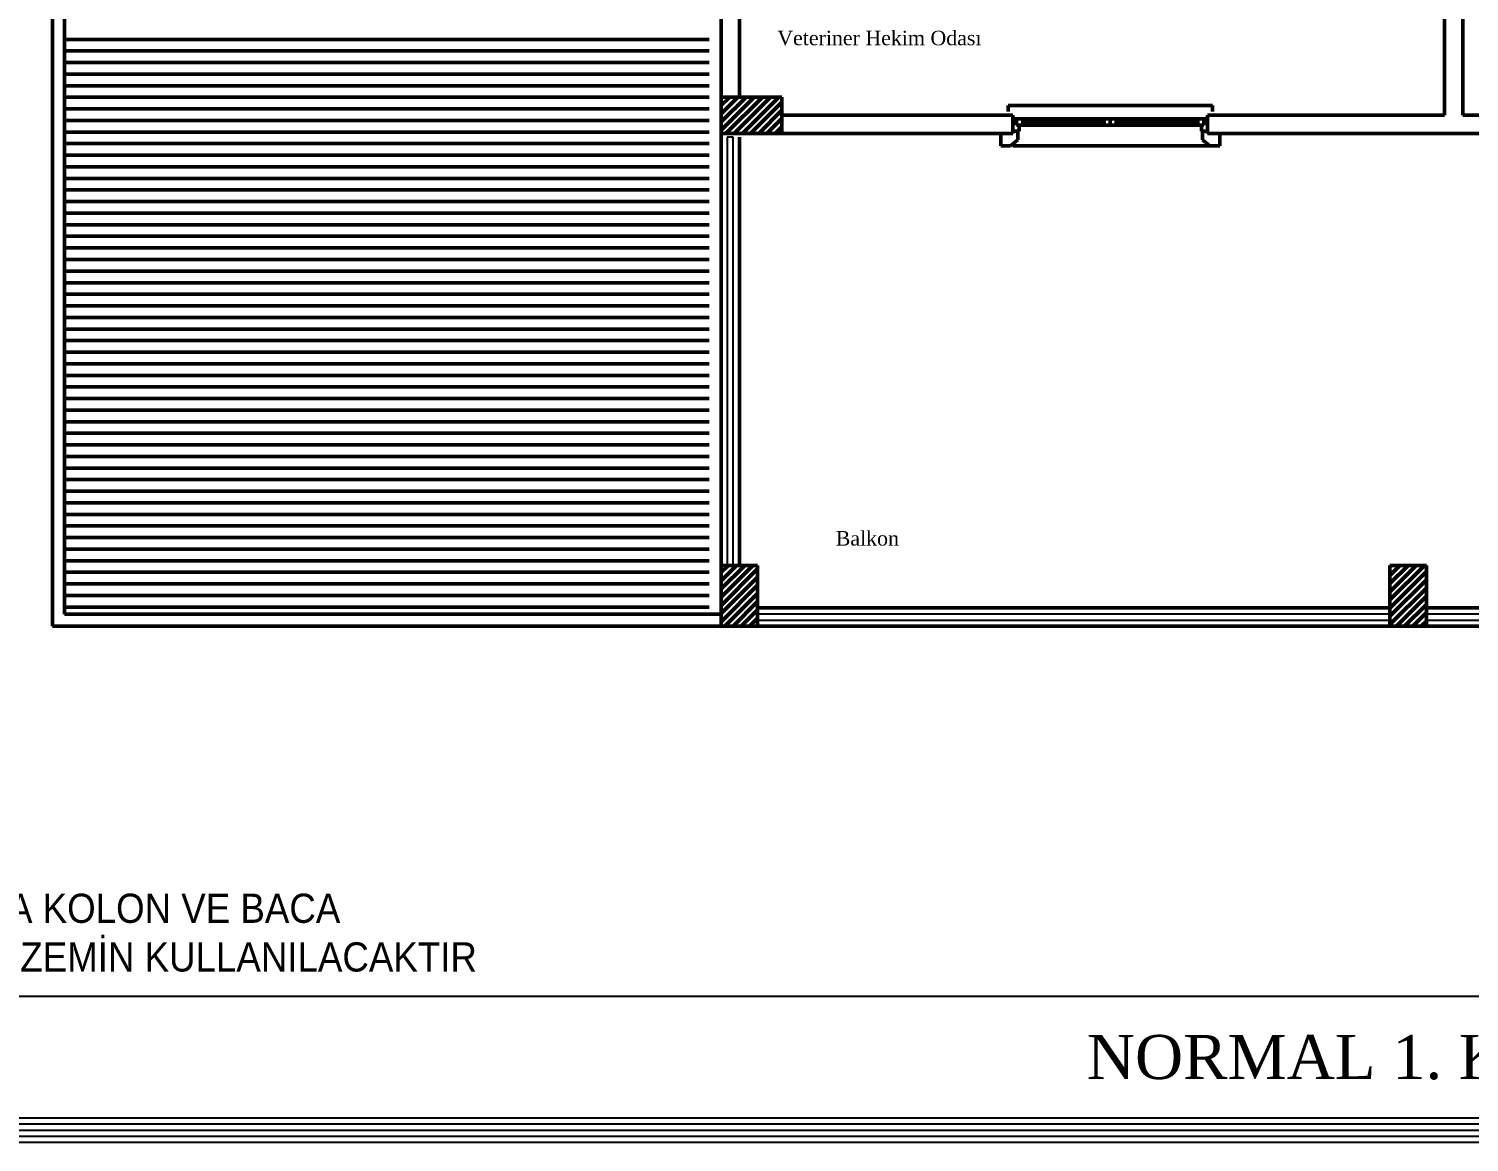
# Model space of a CAD drawing. Header units: millimetres. Extents: x 2046 to 14753, y 2361 to 29276.
# Drawn here: x 6072 to 7256, y 11152 to 12067 of the extents above; entities that cross this region are included whole.
import ezdxf

# ---------------------------------------------------------------- set-up
doc = ezdxf.new("R2010")
doc.units = ezdxf.units.MM
for name, color, linetype, lineweight in [('A.O. DUVAR', 7, 'Continuous', 50), ('TOPRAKLAMA', 44, 'Continuous', 18), ('yazi', 251, 'Continuous', 25)]:
    doc.layers.add(name, color=color, linetype=linetype, lineweight=lineweight)
doc.layers.add('Elektrik Yazı', color=7, linetype='Continuous')
doc.styles.add('A.O. MALZEME', font='times.ttf', dxfattribs={"height": 10})
doc.styles.add('Elektrik Yazı', font='times.ttf')
doc.styles.add('UNIVCH', font='arial.ttf', dxfattribs={"width": 0.7, "height": 70})

# ---------------------------------------------------------------- blocks, each defined once
blk = doc.blocks.new('ÖZEL NOT')
at = {"layer": 'Elektrik Yazı', "insert": (0, 81.2), "char_height": 24, "width": 884.096, "attachment_point": 1, "style": 'UNIVCH'}
blk.add_mtext('{\\W0.9;NOT : ELEKTRİK TESİSATINDA KOLON VE BACA GEÇİŞLERİNDE TAVAN VEYA ZEMİN KULLANILACAKTIR}', dxfattribs=at)

msp = doc.modelspace()

# ---------------------------------------------------------------- linework, layer by layer
at = {"layer": 'A.O. DUVAR'}
for p, q in [((6091.152, 13643.858), (6091.152, 11575.858)), ((6101.152, 13633.858), (6101.152, 11585.858)), ((6641.152, 12450.858), (6641.152, 11575.858)), ((6641.152, 12010.858), (6641.152, 12370.858)), ((6656.152, 12370.858), (6656.152, 12010.858)), ((7236.152, 11995.858), (7236.152, 12255.858)), ((7251.152, 12255.858), (7251.152, 11995.858)), ((6641.152, 11980.858), (6641.152, 12010.858)), ((6641.152, 12010.858), (6691.152, 12010.858)), ((6656.152, 12010.858), (6641.152, 12010.858)), ((6691.152, 12010.858), (6691.152, 11980.858)), ((6877.146, 11998.858), (6877.146, 12003.858)), ((6877.146, 12003.858), (7045.146, 12003.858)), ((6877.146, 11998.858), (6877.146, 12003.858)), ((6877.146, 12003.858), (7045.146, 12003.858)), ((7045.146, 12003.858), (7045.146, 11998.858)), ((7045.146, 12003.858), (7045.146, 11998.858)), ((6691.152, 11980.858), (6691.152, 11995.858)), ((6691.152, 11995.858), (6881.146, 11995.858)), ((6881.146, 11995.858), (6881.146, 11980.858)), ((6881.146, 11982.858), (6881.146, 11992.858)), ((6881.146, 11992.858), (6884.146, 11992.858)), ((6881.146, 11982.858), (6881.146, 11992.858)), ((6881.146, 11992.858), (6884.146, 11992.858)), ((6884.146, 11992.858), (6884.146, 11987.858)), ((6884.146, 11992.858), (6889.146, 11992.858)), ((6884.146, 11987.858), (6884.146, 11992.858)), ((6884.146, 11992.858), (6884.146, 11987.858)), ((6884.146, 11992.858), (6889.146, 11992.858)), ((6884.146, 11987.858), (6884.146, 11992.858)), ((6889.146, 11992.858), (6956.146, 11992.858)), ((6889.146, 11992.858), (6889.146, 11987.858)), ((6889.146, 11992.858), (6956.146, 11992.858)), ((6889.146, 11992.858), (6889.146, 11987.858)), ((6889.146, 11991.358), (6956.146, 11991.358)), ((6889.146, 11991.358), (6956.146, 11991.358)), ((6889.146, 11990.358), (6956.146, 11990.358)), ((6889.146, 11990.358), (6956.146, 11990.358)), ((6889.146, 11989.358), (6956.146, 11989.358)), ((6889.146, 11989.358), (6956.146, 11989.358)), ((6956.146, 11992.858), (6961.146, 11992.858)), ((6956.146, 11987.858), (6956.146, 11992.858)), ((6956.146, 11992.858), (6961.146, 11992.858)), ((6956.146, 11987.858), (6956.146, 11992.858)), ((6961.146, 11992.858), (6961.146, 11987.858)), ((6966.146, 11992.858), (6961.146, 11992.858)), ((6961.146, 11992.858), (6961.146, 11987.858)), ((6961.146, 11992.858), (6961.146, 11987.858)), ((6966.146, 11992.858), (6961.146, 11992.858)), ((6961.146, 11992.858), (6961.146, 11987.858)), ((7033.146, 11992.858), (6966.146, 11992.858)), ((6966.146, 11987.858), (6966.146, 11992.858)), ((7033.146, 11992.858), (6966.146, 11992.858)), ((6966.146, 11987.858), (6966.146, 11992.858)), ((7033.146, 11991.358), (6966.146, 11991.358)), ((7033.146, 11991.358), (6966.146, 11991.358)), ((7033.146, 11990.358), (6966.146, 11990.358)), ((7033.146, 11990.358), (6966.146, 11990.358)), ((7033.146, 11989.358), (6966.146, 11989.358)), ((7033.146, 11989.358), (6966.146, 11989.358)), ((7038.146, 11992.858), (7033.146, 11992.858)), ((7033.146, 11992.858), (7033.146, 11987.858)), ((7038.146, 11992.858), (7033.146, 11992.858)), ((7033.146, 11992.858), (7033.146, 11987.858)), ((7041.146, 11992.858), (7038.146, 11992.858)), ((7038.146, 11992.858), (7038.146, 11987.858)), ((7038.146, 11987.858), (7038.146, 11992.858)), ((7041.146, 11992.858), (7038.146, 11992.858)), ((7038.146, 11992.858), (7038.146, 11987.858)), ((7038.146, 11987.858), (7038.146, 11992.858)), ((7041.146, 11995.858), (7236.152, 11995.858)), ((7041.146, 11980.858), (7041.146, 11995.858)), ((7041.146, 11982.858), (7041.146, 11992.858)), ((7041.146, 11982.858), (7041.146, 11992.858)), ((7251.152, 11995.858), (7281.152, 11995.858)), ((6691.152, 11980.858), (6641.152, 11980.858)), ((6641.152, 11575.858), (6641.152, 11977.858)), ((6656.152, 11625.858), (6656.152, 11977.858)), ((6881.146, 11980.858), (6691.152, 11980.858)), ((6886.146, 11982.858), (6881.146, 11982.858)), ((6886.146, 11982.858), (6881.146, 11982.858)), ((6884.146, 11987.858), (6886.146, 11987.858)), ((6889.146, 11987.858), (6884.146, 11987.858)), ((6884.146, 11987.858), (6886.146, 11987.858)), ((6889.146, 11987.858), (6884.146, 11987.858)), ((6886.146, 11987.858), (6886.146, 11982.858)), ((6886.146, 11987.858), (6886.146, 11982.858)), ((6956.146, 11987.858), (6889.146, 11987.858)), ((6956.146, 11987.858), (6889.146, 11987.858)), ((6961.146, 11987.858), (6956.146, 11987.858)), ((6961.146, 11987.858), (6956.146, 11987.858)), ((6961.146, 11987.858), (6966.146, 11987.858)), ((6961.146, 11987.858), (6966.146, 11987.858)), ((6966.146, 11987.858), (7033.146, 11987.858)), ((6966.146, 11987.858), (7033.146, 11987.858)), ((7033.146, 11987.858), (7038.146, 11987.858)), ((7033.146, 11987.858), (7038.146, 11987.858)), ((7038.146, 11987.858), (7036.146, 11987.858)), ((7036.146, 11987.858), (7036.146, 11982.858)), ((7038.146, 11987.858), (7036.146, 11987.858)), ((7036.146, 11987.858), (7036.146, 11982.858)), ((7036.146, 11982.858), (7041.146, 11982.858)), ((7036.146, 11982.858), (7041.146, 11982.858)), ((7236.152, 11980.858), (7041.146, 11980.858)), ((7251.152, 11980.858), (7236.152, 11980.858)), ((7236.152, 11980.858), (7236.152, 11980.858)), ((7281.152, 11980.858), (7251.152, 11980.858)), ((7251.152, 11980.858), (7251.152, 11980.858)), ((6881.131, 11970.858), (7043.161, 11970.858)), ((6881.131, 11970.858), (7043.161, 11970.858)), ((6641.152, 11625.858), (6671.152, 11625.858)), ((6641.152, 11575.858), (6641.152, 11625.858)), ((6671.152, 11625.858), (6671.152, 11575.858)), ((7191.152, 11625.858), (7221.152, 11625.858)), ((7191.152, 11575.858), (7191.152, 11625.858)), ((7191.152, 11575.858), (7191.152, 11625.858)), ((7191.152, 11625.858), (7221.152, 11625.858)), ((7221.152, 11625.858), (7221.152, 11575.858)), ((7221.152, 11625.858), (7221.152, 11575.858)), ((6101.152, 11585.858), (6641.152, 11585.858)), ((7191.152, 11590.858), (6671.152, 11590.858)), ((7401.152, 11590.858), (7221.152, 11590.858)), ((6091.152, 11575.858), (6641.152, 11575.858)), ((8041.152, 11575.858), (6641.152, 11575.858)), ((6641.152, 11575.858), (6641.152, 11575.858)), ((6671.152, 11575.858), (6641.152, 11575.858)), ((7221.152, 11575.858), (7191.152, 11575.858)), ((7221.152, 11575.858), (7191.152, 11575.858))]:
    msp.add_line(p, q, dxfattribs=at)
at = {"layer": 'A.O. DUVAR', "linetype": 'Continuous', "transparency": 33554488}
for p, q in [((6631.152, 12058.282), (6101.152, 12058.282)), ((6631.152, 12048.757), (6101.152, 12048.757)), ((6631.152, 12039.232), (6101.152, 12039.232)), ((6631.152, 12029.707), (6101.152, 12029.707)), ((6631.152, 12020.182), (6101.152, 12020.182)), ((6631.152, 12010.657), (6101.152, 12010.657)), ((6631.152, 12001.132), (6101.152, 12001.132)), ((6631.152, 11991.607), (6101.152, 11991.607)), ((6631.152, 11982.082), (6101.152, 11982.082)), ((6631.152, 11972.557), (6101.152, 11972.557)), ((6631.152, 11963.032), (6101.152, 11963.032)), ((6631.152, 11953.507), (6101.152, 11953.507)), ((6631.152, 11943.982), (6101.152, 11943.982)), ((6631.152, 11934.457), (6101.152, 11934.457)), ((6631.152, 11924.932), (6101.152, 11924.932)), ((6631.152, 11915.407), (6101.152, 11915.407)), ((6631.152, 11905.882), (6101.152, 11905.882)), ((6631.152, 11896.357), (6101.152, 11896.357)), ((6631.152, 11886.832), (6101.152, 11886.832)), ((6631.152, 11877.307), (6101.152, 11877.307)), ((6631.152, 11867.782), (6101.152, 11867.782)), ((6631.152, 11858.257), (6101.152, 11858.257)), ((6631.152, 11848.732), (6101.152, 11848.732)), ((6631.152, 11839.207), (6101.152, 11839.207)), ((6631.152, 11829.682), (6101.152, 11829.682)), ((6631.152, 11820.157), (6101.152, 11820.157)), ((6631.152, 11810.632), (6101.152, 11810.632)), ((6631.152, 11801.107), (6101.152, 11801.107)), ((6631.152, 11791.582), (6101.152, 11791.582)), ((6631.152, 11782.057), (6101.152, 11782.057)), ((6631.152, 11772.532), (6101.152, 11772.532)), ((6631.152, 11763.007), (6101.152, 11763.007)), ((6631.152, 11753.482), (6101.152, 11753.482)), ((6631.152, 11743.957), (6101.152, 11743.957)), ((6631.152, 11734.432), (6101.152, 11734.432)), ((6631.152, 11724.907), (6101.152, 11724.907)), ((6631.152, 11715.382), (6101.152, 11715.382)), ((6631.152, 11705.857), (6101.152, 11705.857)), ((6631.152, 11696.332), (6101.152, 11696.332)), ((6631.152, 11686.807), (6101.152, 11686.807)), ((6631.152, 11677.282), (6101.152, 11677.282)), ((6631.152, 11667.757), (6101.152, 11667.757)), ((6631.152, 11658.232), (6101.152, 11658.232)), ((6631.152, 11648.707), (6101.152, 11648.707)), ((6631.152, 11639.182), (6101.152, 11639.182)), ((6631.152, 11629.657), (6101.152, 11629.657)), ((6631.152, 11620.132), (6101.152, 11620.132)), ((6631.152, 11610.607), (6101.152, 11610.607)), ((6631.152, 11601.082), (6101.152, 11601.082)), ((6631.152, 11591.557), (6101.152, 11591.557))]:
    msp.add_line(p, q, dxfattribs=at)
at = {"layer": 'A.O. DUVAR', "linetype": 'Continuous', "ltscale": 10}
for p, q in [((6641.152, 12010.564), (6641.447, 12010.858)), ((6641.152, 12003.829), (6648.182, 12010.858)), ((6641.152, 11997.094), (6654.917, 12010.858)), ((6641.152, 11990.358), (6661.652, 12010.858)), ((6641.152, 11983.623), (6668.387, 12010.858)), ((6643.66, 12009.704), (6643.66, 12009.704)), ((6643.66, 12002.968), (6643.66, 12002.968)), ((6645.123, 11980.858), (6675.123, 12010.858)), ((6647.027, 12006.336), (6647.027, 12006.336)), ((6650.395, 12009.704), (6650.395, 12009.704)), ((6650.395, 12002.968), (6650.395, 12002.968)), ((6651.858, 11980.858), (6681.858, 12010.858)), ((6653.762, 12006.336), (6653.762, 12006.336)), ((6657.13, 12009.704), (6657.13, 12009.704)), ((6657.13, 12002.968), (6657.13, 12002.968)), ((6658.593, 11980.858), (6688.593, 12010.858)), ((6660.497, 12006.336), (6660.497, 12006.336)), ((6663.865, 12009.704), (6663.865, 12009.704)), ((6663.865, 12002.968), (6663.865, 12002.968)), ((6665.328, 11980.858), (6691.152, 12006.683)), ((6667.233, 12006.336), (6667.233, 12006.336)), ((6670.6, 12009.704), (6670.6, 12009.704)), ((6670.6, 12002.968), (6670.6, 12002.968)), ((6673.968, 12006.336), (6673.968, 12006.336)), ((6677.335, 12009.704), (6677.335, 12009.704)), ((6677.335, 12002.968), (6677.335, 12002.968)), ((6680.703, 12006.336), (6680.703, 12006.336)), ((6684.071, 12009.704), (6684.071, 12009.704)), ((6684.071, 12002.968), (6684.071, 12002.968)), ((6687.438, 12006.336), (6687.438, 12006.336)), ((6690.806, 12009.704), (6690.806, 12009.704)), ((6690.806, 12002.968), (6690.806, 12002.968)), ((6643.66, 11996.233), (6643.66, 11996.233)), ((6643.66, 11989.498), (6643.66, 11989.498)), ((6647.027, 11999.601), (6647.027, 11999.601)), ((6647.027, 11992.866), (6647.027, 11992.866)), ((6650.395, 11996.233), (6650.395, 11996.233)), ((6650.395, 11989.498), (6650.395, 11989.498)), ((6653.762, 11999.601), (6653.762, 11999.601)), ((6653.762, 11992.866), (6653.762, 11992.866)), ((6657.13, 11996.233), (6657.13, 11996.233)), ((6657.13, 11989.498), (6657.13, 11989.498)), ((6660.497, 11999.601), (6660.497, 11999.601)), ((6660.497, 11992.866), (6660.497, 11992.866)), ((6663.865, 11996.233), (6663.865, 11996.233)), ((6663.865, 11989.498), (6663.865, 11989.498)), ((6667.233, 11999.601), (6667.233, 11999.601)), ((6667.233, 11992.866), (6667.233, 11992.866)), ((6670.6, 11996.233), (6670.6, 11996.233)), ((6670.6, 11989.498), (6670.6, 11989.498)), ((6672.063, 11980.858), (6691.152, 11999.947)), ((6673.968, 11999.601), (6673.968, 11999.601)), ((6673.968, 11992.866), (6673.968, 11992.866)), ((6677.335, 11996.233), (6677.335, 11996.233)), ((6677.335, 11989.498), (6677.335, 11989.498)), ((6678.799, 11980.858), (6691.152, 11993.212)), ((6680.703, 11999.601), (6680.703, 11999.601)), ((6680.703, 11992.866), (6680.703, 11992.866)), ((6684.071, 11996.233), (6684.071, 11996.233)), ((6684.071, 11989.498), (6684.071, 11989.498)), ((6687.438, 11999.601), (6687.438, 11999.601)), ((6687.438, 11992.866), (6687.438, 11992.866)), ((6690.806, 11996.233), (6690.806, 11996.233)), ((6690.806, 11989.498), (6690.806, 11989.498)), ((6643.66, 11982.763), (6643.66, 11982.763)), ((6647.027, 11986.13), (6647.027, 11986.13)), ((6650.395, 11982.763), (6650.395, 11982.763)), ((6653.762, 11986.13), (6653.762, 11986.13)), ((6657.13, 11982.763), (6657.13, 11982.763)), ((6660.497, 11986.13), (6660.497, 11986.13)), ((6663.865, 11982.763), (6663.865, 11982.763)), ((6667.233, 11986.13), (6667.233, 11986.13)), ((6670.6, 11982.763), (6670.6, 11982.763)), ((6673.968, 11986.13), (6673.968, 11986.13)), ((6677.335, 11982.763), (6677.335, 11982.763)), ((6680.703, 11986.13), (6680.703, 11986.13)), ((6684.071, 11982.763), (6684.071, 11982.763)), ((6685.534, 11980.858), (6691.152, 11986.477)), ((6687.438, 11986.13), (6687.438, 11986.13)), ((6690.806, 11982.763), (6690.806, 11982.763)), ((6641.152, 11619.923), (6647.088, 11625.858)), ((6641.152, 11613.188), (6653.823, 11625.858)), ((6641.152, 11606.453), (6660.558, 11625.858)), ((6641.152, 11599.717), (6667.293, 11625.858)), ((6641.152, 11592.982), (6671.152, 11622.982)), ((6643.66, 11625.798), (6643.66, 11625.798)), ((6647.027, 11622.43), (6647.027, 11622.43)), ((6650.395, 11625.798), (6650.395, 11625.798)), ((6653.762, 11622.43), (6653.762, 11622.43)), ((6657.13, 11625.798), (6657.13, 11625.798)), ((6660.497, 11622.43), (6660.497, 11622.43)), ((6663.865, 11625.798), (6663.865, 11625.798)), ((6667.233, 11622.43), (6667.233, 11622.43)), ((6670.6, 11625.798), (6670.6, 11625.798)), ((7191.152, 11624.372), (7192.638, 11625.858)), ((7191.152, 11617.637), (7199.373, 11625.858)), ((7191.152, 11610.902), (7206.109, 11625.858)), ((7191.152, 11604.167), (7212.844, 11625.858)), ((7191.152, 11597.432), (7219.579, 11625.858)), ((7192.578, 11622.43), (7192.578, 11622.43)), ((7195.945, 11625.798), (7195.945, 11625.798)), ((7199.313, 11622.43), (7199.313, 11622.43)), ((7202.68, 11625.798), (7202.68, 11625.798)), ((7206.048, 11622.43), (7206.048, 11622.43)), ((7209.416, 11625.798), (7209.416, 11625.798)), ((7212.783, 11622.43), (7212.783, 11622.43)), ((7216.151, 11625.798), (7216.151, 11625.798)), ((7219.518, 11622.43), (7219.518, 11622.43)), ((6641.152, 11586.247), (6671.152, 11616.247)), ((6641.152, 11579.512), (6671.152, 11609.512)), ((6643.66, 11619.063), (6643.66, 11619.063)), ((6643.66, 11612.327), (6643.66, 11612.327)), ((6647.027, 11615.695), (6647.027, 11615.695)), ((6650.395, 11619.063), (6650.395, 11619.063)), ((6650.395, 11612.327), (6650.395, 11612.327)), ((6653.762, 11615.695), (6653.762, 11615.695)), ((6657.13, 11619.063), (6657.13, 11619.063)), ((6657.13, 11612.327), (6657.13, 11612.327)), ((6660.497, 11615.695), (6660.497, 11615.695)), ((6663.865, 11619.063), (6663.865, 11619.063)), ((6663.865, 11612.327), (6663.865, 11612.327)), ((6667.233, 11615.695), (6667.233, 11615.695)), ((6670.6, 11619.063), (6670.6, 11619.063)), ((6670.6, 11612.327), (6670.6, 11612.327)), ((7191.152, 11590.696), (7221.152, 11620.696)), ((7191.152, 11583.961), (7221.152, 11613.961)), ((7192.578, 11615.695), (7192.578, 11615.695)), ((7195.945, 11619.063), (7195.945, 11619.063)), ((7195.945, 11612.327), (7195.945, 11612.327)), ((7199.313, 11615.695), (7199.313, 11615.695)), ((7202.68, 11619.063), (7202.68, 11619.063)), ((7202.68, 11612.327), (7202.68, 11612.327)), ((7206.048, 11615.695), (7206.048, 11615.695)), ((7209.416, 11619.063), (7209.416, 11619.063)), ((7209.416, 11612.327), (7209.416, 11612.327)), ((7212.783, 11615.695), (7212.783, 11615.695)), ((7216.151, 11619.063), (7216.151, 11619.063)), ((7216.151, 11612.327), (7216.151, 11612.327)), ((7219.518, 11615.695), (7219.518, 11615.695)), ((6643.66, 11605.592), (6643.66, 11605.592)), ((6643.66, 11598.857), (6643.66, 11598.857)), ((6644.234, 11575.858), (6671.152, 11602.777)), ((6647.027, 11608.96), (6647.027, 11608.96)), ((6647.027, 11602.225), (6647.027, 11602.225)), ((6650.395, 11605.592), (6650.395, 11605.592)), ((6650.395, 11598.857), (6650.395, 11598.857)), ((6653.762, 11608.96), (6653.762, 11608.96)), ((6653.762, 11602.225), (6653.762, 11602.225)), ((6657.13, 11605.592), (6657.13, 11605.592)), ((6657.13, 11598.857), (6657.13, 11598.857)), ((6660.497, 11608.96), (6660.497, 11608.96)), ((6660.497, 11602.225), (6660.497, 11602.225)), ((6663.865, 11605.592), (6663.865, 11605.592)), ((6663.865, 11598.857), (6663.865, 11598.857)), ((6667.233, 11608.96), (6667.233, 11608.96)), ((6667.233, 11602.225), (6667.233, 11602.225)), ((6670.6, 11605.592), (6670.6, 11605.592)), ((6670.6, 11598.857), (6670.6, 11598.857)), ((7191.152, 11577.226), (7221.152, 11607.226)), ((7192.578, 11608.96), (7192.578, 11608.96)), ((7192.578, 11602.225), (7192.578, 11602.225)), ((7195.945, 11605.592), (7195.945, 11605.592)), ((7195.945, 11598.857), (7195.945, 11598.857)), ((7196.52, 11575.858), (7221.152, 11600.491)), ((7199.313, 11608.96), (7199.313, 11608.96)), ((7199.313, 11602.225), (7199.313, 11602.225)), ((7202.68, 11605.592), (7202.68, 11605.592)), ((7202.68, 11598.857), (7202.68, 11598.857)), ((7206.048, 11608.96), (7206.048, 11608.96)), ((7206.048, 11602.225), (7206.048, 11602.225)), ((7209.416, 11605.592), (7209.416, 11605.592)), ((7209.416, 11598.857), (7209.416, 11598.857)), ((7212.783, 11608.96), (7212.783, 11608.96)), ((7212.783, 11602.225), (7212.783, 11602.225)), ((7216.151, 11605.592), (7216.151, 11605.592)), ((7216.151, 11598.857), (7216.151, 11598.857)), ((7219.518, 11608.96), (7219.518, 11608.96)), ((7219.518, 11602.225), (7219.518, 11602.225)), ((6643.66, 11592.122), (6643.66, 11592.122)), ((6647.027, 11595.489), (6647.027, 11595.489)), ((6647.027, 11588.754), (6647.027, 11588.754)), ((6650.395, 11592.122), (6650.395, 11592.122)), ((6650.969, 11575.858), (6671.152, 11596.041)), ((6653.762, 11595.489), (6653.762, 11595.489)), ((6653.762, 11588.754), (6653.762, 11588.754)), ((6657.13, 11592.122), (6657.13, 11592.122)), ((6657.704, 11575.858), (6671.152, 11589.306)), ((6660.497, 11595.489), (6660.497, 11595.489)), ((6660.497, 11588.754), (6660.497, 11588.754)), ((6663.865, 11592.122), (6663.865, 11592.122)), ((6667.233, 11595.489), (6667.233, 11595.489)), ((6667.233, 11588.754), (6667.233, 11588.754)), ((6670.6, 11592.122), (6670.6, 11592.122)), ((7192.578, 11595.489), (7192.578, 11595.489)), ((7192.578, 11588.754), (7192.578, 11588.754)), ((7195.945, 11592.122), (7195.945, 11592.122)), ((7199.313, 11595.489), (7199.313, 11595.489)), ((7199.313, 11588.754), (7199.313, 11588.754)), ((7202.68, 11592.122), (7202.68, 11592.122)), ((7203.255, 11575.858), (7221.152, 11593.756)), ((7206.048, 11595.489), (7206.048, 11595.489)), ((7206.048, 11588.754), (7206.048, 11588.754)), ((7209.416, 11592.122), (7209.416, 11592.122)), ((7209.99, 11575.858), (7221.152, 11587.02)), ((7212.783, 11595.489), (7212.783, 11595.489)), ((7212.783, 11588.754), (7212.783, 11588.754)), ((7216.151, 11592.122), (7216.151, 11592.122)), ((7219.518, 11595.489), (7219.518, 11595.489)), ((7219.518, 11588.754), (7219.518, 11588.754)), ((6643.66, 11585.387), (6643.66, 11585.387)), ((6643.66, 11578.651), (6643.66, 11578.651)), ((6647.027, 11582.019), (6647.027, 11582.019)), ((6650.395, 11585.387), (6650.395, 11585.387)), ((6650.395, 11578.651), (6650.395, 11578.651)), ((6653.762, 11582.019), (6653.762, 11582.019)), ((6657.13, 11585.387), (6657.13, 11585.387)), ((6657.13, 11578.651), (6657.13, 11578.651)), ((6660.497, 11582.019), (6660.497, 11582.019)), ((6663.865, 11585.387), (6663.865, 11585.387)), ((6663.865, 11578.651), (6663.865, 11578.651)), ((6664.44, 11575.858), (6671.152, 11582.571)), ((6667.233, 11582.019), (6667.233, 11582.019)), ((6670.6, 11585.387), (6670.6, 11585.387)), ((6670.6, 11578.651), (6670.6, 11578.651)), ((7192.578, 11582.019), (7192.578, 11582.019)), ((7195.945, 11585.387), (7195.945, 11585.387)), ((7195.945, 11578.651), (7195.945, 11578.651)), ((7199.313, 11582.019), (7199.313, 11582.019)), ((7202.68, 11585.387), (7202.68, 11585.387)), ((7202.68, 11578.651), (7202.68, 11578.651)), ((7206.048, 11582.019), (7206.048, 11582.019)), ((7209.416, 11585.387), (7209.416, 11585.387)), ((7209.416, 11578.651), (7209.416, 11578.651)), ((7212.783, 11582.019), (7212.783, 11582.019)), ((7216.151, 11585.387), (7216.151, 11585.387)), ((7216.151, 11578.651), (7216.151, 11578.651)), ((7216.725, 11575.858), (7221.152, 11580.285)), ((7219.518, 11582.019), (7219.518, 11582.019))]:
    msp.add_line(p, q, dxfattribs=at)
at = {"layer": 'A.O. DUVAR', "lineweight": 25, "ltscale": 4}
for p, q in [((6651.152, 11977.858), (6646.152, 11977.858)), ((6646.152, 11977.858), (6646.152, 11625.858)), ((6651.152, 11625.858), (6651.152, 11977.858)), ((6646.152, 11625.858), (6651.152, 11625.858)), ((7191.152, 11585.858), (6671.152, 11585.858)), ((6671.152, 11585.858), (6671.152, 11580.858)), ((7191.152, 11580.858), (7191.152, 11585.858)), ((7401.152, 11585.858), (7221.152, 11585.858)), ((7221.152, 11585.858), (7221.152, 11580.858)), ((6671.152, 11580.858), (7191.152, 11580.858)), ((7221.152, 11580.858), (7401.152, 11580.858))]:
    msp.add_line(p, q, dxfattribs=at)
at = {"layer": 'A.O. DUVAR', "ltscale": 100}
for p, q in [((6871.146, 11970.858), (6871.146, 11980.858)), ((6871.146, 11980.858), (6881.146, 11980.858)), ((6871.146, 11970.858), (6871.146, 11980.858)), ((6871.146, 11980.858), (6881.146, 11980.858)), ((6881.146, 11980.858), (6881.146, 11982.858)), ((6881.146, 11982.858), (6885.146, 11982.858)), ((6881.146, 11980.858), (6881.146, 11982.858)), ((6881.146, 11982.858), (6885.146, 11982.858)), ((6885.146, 11982.858), (6885.146, 11975.656)), ((6885.146, 11982.858), (6885.146, 11975.656)), ((7041.146, 11982.858), (7037.146, 11982.858)), ((7037.146, 11982.858), (7037.146, 11975.656)), ((7041.146, 11982.858), (7037.146, 11982.858)), ((7037.146, 11982.858), (7037.146, 11975.656)), ((7041.146, 11980.858), (7041.146, 11982.858)), ((7041.146, 11980.858), (7041.146, 11982.858)), ((7051.146, 11980.858), (7041.146, 11980.858)), ((7051.146, 11980.858), (7041.146, 11980.858)), ((7051.146, 11970.858), (7051.146, 11980.858)), ((7051.146, 11970.858), (7051.146, 11980.858)), ((6879.131, 11970.858), (6871.146, 11970.858)), ((6879.131, 11970.858), (6871.146, 11970.858)), ((6885.146, 11975.656), (6879.131, 11970.858)), ((6885.146, 11975.656), (6879.131, 11970.858)), ((7037.146, 11975.656), (7043.161, 11970.858)), ((7037.146, 11975.656), (7043.161, 11970.858)), ((7043.161, 11970.858), (7051.146, 11970.858)), ((7043.161, 11970.858), (7051.146, 11970.858))]:
    msp.add_line(p, q, dxfattribs=at)
at = {"layer": 'yazi'}
msp.add_line((3020.515, 11271.662), (11459.215, 11271.662), dxfattribs=at)
for points in [[(3020.515, 11171.662), (11459.215, 11171.662)], [(3020.515, 11166.662), (11459.215, 11166.662)], [(3020.515, 11161.662), (11459.215, 11161.662)], [(3020.515, 11156.662), (11459.215, 11156.662)], [(3020.515, 11151.662), (11484.215, 11151.662)]]:
    msp.add_lwpolyline(points, dxfattribs=at)

# ---------------------------------------------------------------- block references
at = {"layer": 'TOPRAKLAMA'}
msp.add_blockref('ÖZEL NOT', (5633.822, 11274.767), dxfattribs=at)

# ---------------------------------------------------------------- texts
at = {"layer": 'A.O. DUVAR', "style": 'A.O. MALZEME'}
for s, height, p in [('Veteriner Hekim Odası', 11.91743, (6687.317, 12053.455, 3.5)), ('Balkon', 11.9174, (6735.388, 11642.131, 3.5))]:
    msp.add_text(s, height=height, dxfattribs=at).set_placement(p)
at = {"layer": 'yazi', "lineweight": 30, "insert": (6941.941, 11239.869), "char_height": 36.27535, "width": 737.82109, "attachment_point": 1, "style": 'Elektrik Yazı'}
msp.add_mtext('NORMAL 1. KAT PLANI', dxfattribs=at)

doc.saveas('drawing.dxf')
